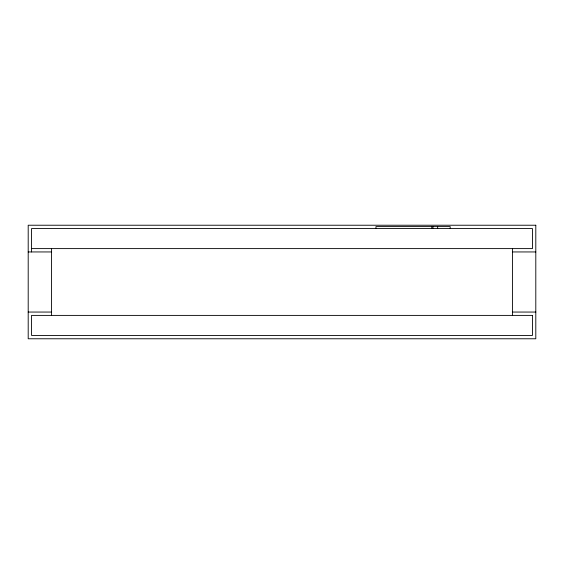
<?xml version="1.0" encoding="UTF-8"?>
<svg xmlns="http://www.w3.org/2000/svg" width="564" height="564" viewBox="0 0 564 564"><rect width="100%" height="100%" fill="white"/><g stroke="black" fill="none" stroke-linecap="round" stroke-linejoin="round"><path stroke-width="0.85" d="M31.542 248.604L532.458 248.604L532.458 228.568L31.542 228.568L31.542 251.946M28.2 251.946L51.578 251.946M512.422 251.946L535.8 251.946M28.2 312.054L51.578 312.054M512.422 312.054L535.8 312.054M512.422 248.604L512.422 315.396M450.185 228.568L450.185 226.608L375.955 226.608L375.955 228.568M437.65 226.608L437.65 228.568M432.948 226.608L432.948 228.568M431.812 226.608L431.812 228.568M51.578 248.604L51.578 315.396M535.8 225.226L28.2 225.226L28.2 338.774L535.8 338.774L535.8 225.226M532.458 315.396L31.542 315.396L31.542 335.432L532.458 335.432L532.458 315.396"/></g></svg>
